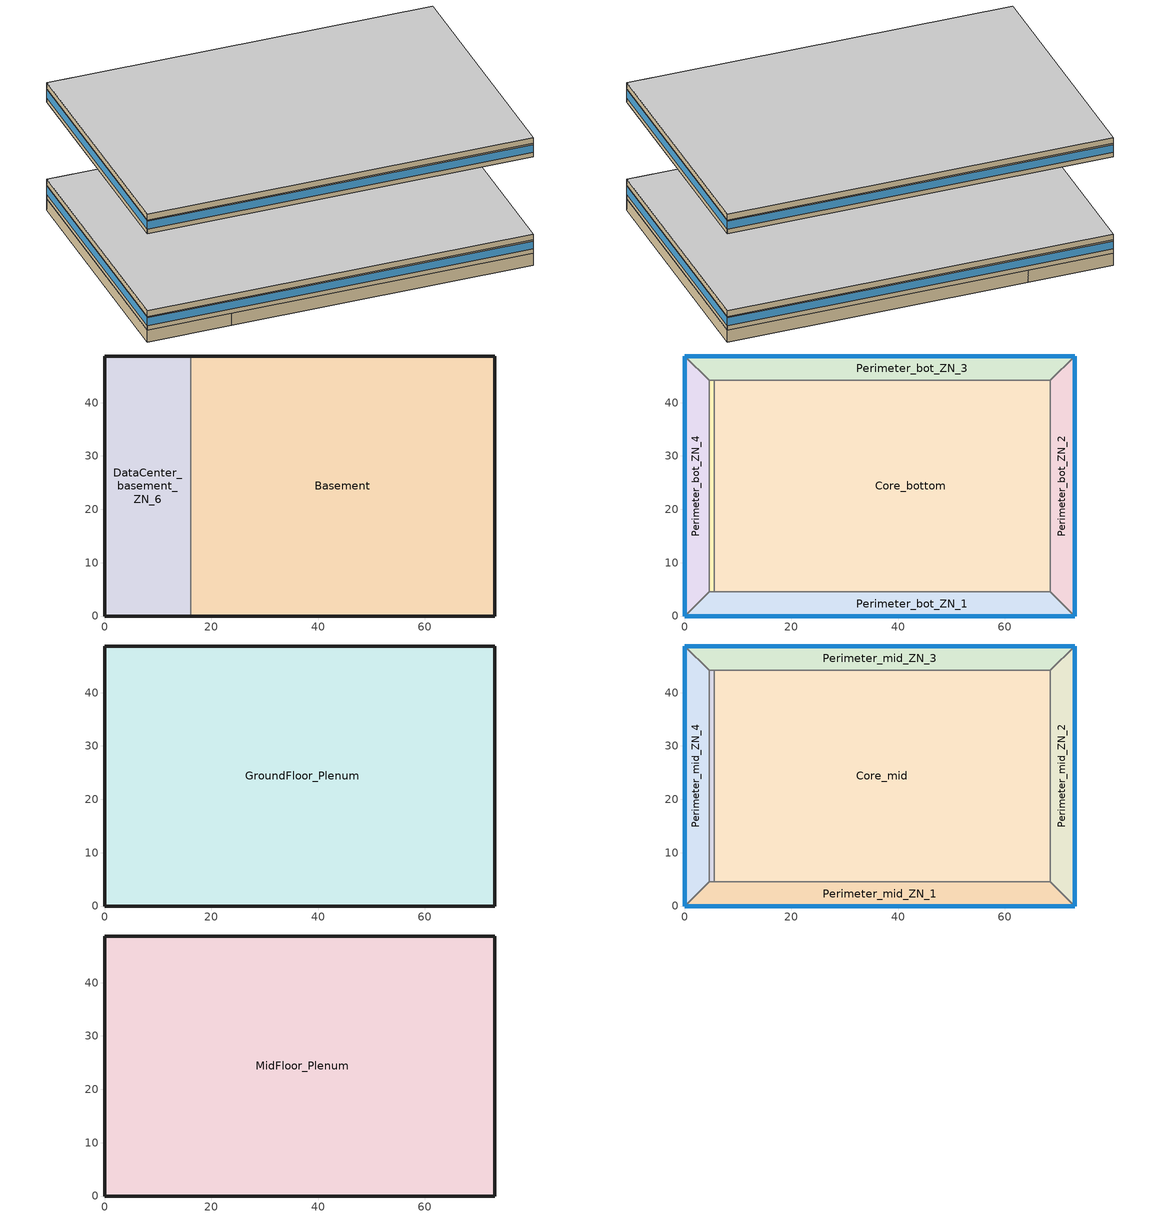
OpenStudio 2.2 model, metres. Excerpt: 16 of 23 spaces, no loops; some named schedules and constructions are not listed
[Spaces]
Basement
 floor ground: 73.11,48.74 73.11,0 16.08,0 16.08,48.74 z-2.44
 wall ground: 16.08,0 73.11,0 73.11,48.74 16.08,48.74 z-2.44:0
 wall to DataCenter_basement_ZN_6: 16.08,48.74 16.08,0 z-2.44:0
DataCenter_basement_ZN_6
 floor ground: 16.08,48.74 16.08,0 0,0 0,48.74 z-2.44
 wall ground: 16.08,48.74 0,48.74 0,0 16.08,0 z-2.44:0
Core_bottom
 floor to DataCenter_basement_ZN_6: 16.08,44.16 16.08,4.57 5.49,4.57 5.49,44.16 z0
 floor to Basement: 68.53,44.16 68.53,4.57 16.08,4.57 16.08,44.16 z0
 wall to Perimeter_bot_ZN_1: 5.49,4.57 68.53,4.57 z0:2.74
 wall to DataCenter_bot_ZN_6: 5.49,44.16 5.49,4.57 z0:2.74
 wall to Perimeter_bot_ZN_2: 68.53,4.57 68.53,44.16 z0:2.74
 wall to Perimeter_bot_ZN_3: 68.53,44.16 5.49,44.16 z0:2.74
Perimeter_bot_ZN_3
 floor to Basement: 73.11,48.74 68.53,44.16 16.08,44.16 16.08,48.74 z0
 floor to DataCenter_basement_ZN_6: 16.08,48.74 16.08,44.16 4.57,44.16 0,48.74 z0
 wall outside: 73.11,48.74 0,48.74 z0:2.74
 wall to Perimeter_bot_ZN_4: 0,48.74 4.57,44.16 z0:2.74
 wall to Perimeter_bot_ZN_2: 68.53,44.16 73.11,48.74 z0:2.74
 wall to DataCenter_bot_ZN_6: 4.57,44.16 5.49,44.16 z0:2.74
 window: 73.11,48.74 0,48.74 z0.91:2.5
Perimeter_bot_ZN_1
 floor to DataCenter_basement_ZN_6: 16.08,4.57 16.08,0 0,0 4.57,4.57 z0
 floor to Basement: 68.53,4.57 73.11,0 16.08,0 16.08,4.57 z0
 wall outside: 0,0 73.11,0 z0:2.74
 wall to Perimeter_bot_ZN_4: 4.57,4.57 0,0 z0:2.74
 wall to DataCenter_bot_ZN_6: 5.49,4.57 4.57,4.57 z0:2.74
 wall to Perimeter_bot_ZN_2: 73.11,0 68.53,4.57 z0:2.74
 window: 0,0 73.11,0 z0.91:2.5
Perimeter_bot_ZN_2
 floor to Basement: 73.11,48.74 73.11,0 68.53,4.57 68.53,44.16 z0
 wall outside: 73.11,0 73.11,48.74 z0:2.74
 window: 73.11,0 73.11,48.74 z0.91:2.5
Perimeter_bot_ZN_4
 floor to DataCenter_basement_ZN_6: 0,48.74 4.57,44.16 4.57,4.57 0,0 z0
 wall outside: 0,48.74 0,0 z0:2.74
 wall to DataCenter_bot_ZN_6: 4.57,4.57 4.57,44.16 z0:2.74
 window: 0,48.74 0,0 z0.91:2.5
DataCenter_bot_ZN_6
 floor to DataCenter_basement_ZN_6: 5.49,44.16 5.49,4.57 4.57,4.57 4.57,44.16 z0
GroundFloor_Plenum
 floor to Perimeter_bot_ZN_4: 0,48.74 4.57,44.16 4.57,4.57 0,0 z2.74
 floor to Perimeter_bot_ZN_2: 73.11,48.74 73.11,0 68.53,4.57 68.53,44.16 z2.74
 floor to Perimeter_bot_ZN_1: 68.53,4.57 73.11,0 0,0 4.57,4.57 z2.74
 floor to Perimeter_bot_ZN_3: 73.11,48.74 68.53,44.16 4.57,44.16 0,48.74 z2.74
 floor to Core_bottom: 68.53,44.16 68.53,4.57 5.49,4.57 5.49,44.16 z2.74
 floor to DataCenter_bot_ZN_6: 5.49,44.16 5.49,4.57 4.57,4.57 4.57,44.16 z2.74
 wall outside: 73.11,0 73.11,48.74 0,48.74 0,0 73.11,0 z2.74:3.96
 ceiling adiabatic (Typical Interior Wall): 73.11,0 73.11,48.74 0,48.74 0,0 z3.96
Perimeter_mid_ZN_2
 floor adiabatic (Typical Interior Wall): 73.11,48.74 73.11,0 68.53,4.57 68.53,44.16 z19.82
 wall outside: 73.11,0 73.11,48.74 z19.82:22.56
 wall to Perimeter_mid_ZN_3: 73.11,48.74 68.53,44.16 z19.82:22.56
 wall to Perimeter_mid_ZN_1: 68.53,4.57 73.11,0 z19.82:22.56
 wall to Core_mid: 68.53,44.16 68.53,4.57 z19.82:22.56
 window: 73.11,0 73.11,48.74 z20.73:22.32
Perimeter_mid_ZN_1
 floor adiabatic (Typical Interior Wall): 68.53,4.57 73.11,0 0,0 4.57,4.57 z19.82
 wall outside: 0,0 73.11,0 z19.82:22.56
 wall to Perimeter_mid_ZN_4: 4.57,4.57 0,0 z19.82:22.56
 wall to DataCenter_mid_ZN_6: 5.49,4.57 4.57,4.57 z19.82:22.56
 wall to Core_mid: 68.53,4.57 5.49,4.57 z19.82:22.56
 window: 0,0 73.11,0 z20.73:22.32
DataCenter_mid_ZN_6
 floor adiabatic (Typical Interior Wall): 5.49,44.16 5.49,4.57 4.57,4.57 4.57,44.16 z19.82
 wall to Perimeter_mid_ZN_4: 4.57,44.16 4.57,4.57 z19.82:22.56
 wall to Core_mid: 5.49,4.57 5.49,44.16 z19.82:22.56
 wall to Perimeter_mid_ZN_3: 5.49,44.16 4.57,44.16 z19.82:22.56
Core_mid
 floor adiabatic (Typical Interior Wall): 68.53,44.16 68.53,4.57 5.49,4.57 5.49,44.16 z19.82
 wall to Perimeter_mid_ZN_3: 68.53,44.16 5.49,44.16 z19.82:22.56
Perimeter_mid_ZN_3
 floor adiabatic (Typical Interior Wall): 73.11,48.74 68.53,44.16 4.57,44.16 0,48.74 z19.82
 wall outside: 73.11,48.74 0,48.74 z19.82:22.56
 wall to Perimeter_mid_ZN_4: 0,48.74 4.57,44.16 z19.82:22.56
 window: 73.11,48.74 0,48.74 z20.73:22.32
Perimeter_mid_ZN_4
 floor adiabatic (Typical Interior Wall): 0,48.74 4.57,44.16 4.57,4.57 0,0 z19.82
 wall outside: 0,48.74 0,0 z19.82:22.56
 window: 0,48.74 0,0 z20.73:22.32
MidFloor_Plenum
 floor to Perimeter_mid_ZN_1: 68.53,4.57 73.11,0 0,0 4.57,4.57 z22.56
 floor to DataCenter_mid_ZN_6: 5.49,44.16 5.49,4.57 4.57,4.57 4.57,44.16 z22.56
 floor to Perimeter_mid_ZN_2: 73.11,48.74 73.11,0 68.53,4.57 68.53,44.16 z22.56
 floor to Perimeter_mid_ZN_4: 0,48.74 4.57,44.16 4.57,4.57 0,0 z22.56
 floor to Core_mid: 68.53,44.16 68.53,4.57 5.49,4.57 5.49,44.16 z22.56
 floor to Perimeter_mid_ZN_3: 73.11,48.74 68.53,44.16 4.57,44.16 0,48.74 z22.56
 wall outside: 73.11,48.74 0,48.74 0,0 73.11,0 73.11,48.74 z22.56:23.78
 ceiling adiabatic (Typical Interior Wall): 73.11,0 73.11,48.74 0,48.74 0,0 z23.78
[Building]
NECB 2011-LargeOffice-NECB HDD Method-CAN_NS_Sable.Island.716000_CWEC.epw created: 2017-07-10 18:57:19 +0000: North Axis {deg}=0; Default Construction Set=NECB 2011 - Office - NECB HDD Method at climate 5; Standards Number of Stories=13; Standards Number of Above Ground Stories=12; Standards Building Type=LargeOffice
[Site]
Sable Island_NS_CAN: Latitude {deg}=43.93; Longitude {deg}=-60.02; Time Zone {hr}=-4; Elevation {m}=4
[Site:GroundTemperature:BuildingSurface]
19.527, 19.502, 19.536, 19.598, 20.002, 21.64, 22.225, 22.375, 21.449, 20.121, 19.802, 19.633
[Site:WaterMainsTemperature]
Calculation Method=Correlation; Annual Average Outdoor Air Temperature {C}=7.4; Maximum Difference In Monthly Average Outdoor Air Temperatures {deltaC}=18.3
[SizingPeriod:DesignDay] Barometric Pressure {Pa}=101277; Sky Clearness=0; Rain Indicator=0; Snow Indicator=0; Day of Month=21; Daylight Saving Time Indicator=0; Humidity Indicating Type=Wetbulb; Dry-Bulb Temperature Range Modifier Type=DefaultMultipliers
Name | Maximum Dry-Bulb Temperature {C} | Daily Dry-Bulb Temperature Range {deltaC} | Humidity Indicating Conditions at Maximum Dry-Bulb | Wind Speed {m/s} | Wind Direction {deg} | Month | Day Type | Solar Model Indicator | ASHRAE Taub | ASHRAE Taud
Sable Island Ann Clg .4% Condns DB=>MWB | 21.8 | 4.5 | 19.9 | 5.5 | 190 | 8 | SummerDesignDay | ASHRAETau | 0.43 | 2.183
Sable Island Ann Clg .4% Condns WB=>MDB | 21.4 | 4.5 | 20.5 | 5.5 | 190 | 8 | SummerDesignDay | ASHRAETau | 0.43 | 2.183
Sable Island Ann Htg 99.6% Condns DB | -9.6 | 0 | -9.6 | 10.3 | 300 | 2 | WinterDesignDay | ASHRAEClearSky
[Material:NoMass]
CP02 CARPET PAD: Roughness=VeryRough; Thermal Resistance {m2-K/W}=0.21648; Thermal Absorptance=0.9; Solar Absorptance=0.7; Visible Absorptance=0.8
[Material]
Name | Roughness | Thickness {m} | Conductivity {W/m-K} | Density {kg/m3} | Specific Heat {J/kg-K} | Thermal Absorptance | Solar Absorptance | Visible Absorptance
100mm Normalweight concrete floor | MediumSmooth | 0.1016 | 2.31 | 2322 | 832
G01 13mm gypsum board | Smooth | 0.0127 | 0.16 | 800 | 1090 | 0.9 | 0.7 | 0.5
G05 25mm wood | MediumSmooth | 0.0254 | 0.15 | 608 | 1630 | 0.9 | 0.5 | 0.5
[Construction]
Typical Interior Floor: 100mm Normalweight concrete floor, CP02 CARPET PAD
Typical Interior Wall: G01 13mm gypsum board, G01 13mm gypsum board
Typical Interior Ceiling: CP02 CARPET PAD, 100mm Normalweight concrete floor
Typical Interior Window: Clear 3mm
Typical Interior Door; Typical Interior Partition: G05 25mm wood
Customized Fenestration: cond=0.220 tvis=0.220 tsol=0.232: Customized Fenestration:: cond=0.220 tvis=0.220 tsol=0.232
Customized Fenestration: cond=0.220 tvis=0.441 tsol=0.279: Customized Fenestration:: cond=0.220 tvis=0.441 tsol=0.279
Customized Fenestration: cond=0.220 tvis=0.294 tsol=0.332: Customized Fenestration:: cond=0.220 tvis=0.294 tsol=0.332
Customized Fenestration: cond=0.220 tvis=0.898 tsol=0.837: Customized Fenestration:: cond=0.220 tvis=0.898 tsol=0.837
[DefaultConstructionSet]
NECB 2011 - Office - NECB HDD Method at climate 5: Default Exterior Surface Constructions=NECB 2011 - Office - NECB HDD Method at climate 5; Default Interior Surface Constructions=Default Surface Constructions 2; Default Ground Contact Surface Constructions=NECB 2011 - Office - NECB HDD Method at climate 6; Default Exterior SubSurface Constructions=NECB 2011 - Office - NECB HDD Method at climate 5; Default Interior SubSurface Constructions=Default Sub Surface Constructions 2; Interior Partition Construction=Typical Interior Partition
[DefaultSurfaceConstructions]
Name | Floor Construction | Wall Construction | Roof Ceiling Construction
Default Surface Constructions 2 | Typical Interior Floor | Typical Interior Wall | Typical Interior Ceiling
NECB 2011 - Office - NECB HDD Method at climate 5 | Customized opaque construction {b695dafd-7f23-4ffd-85ab-115b75bda588} to conductance of 0.183 | Customized opaque construction {7f9353e0-866d-4fa2-a02d-e344cb6670bb} to conductance of 0.278 | Customized opaque construction {44b0226a-6701-4470-b866-c9c370ff81d6} to conductance of 0.183
NECB 2011 - Office - NECB HDD Method at climate 6 | Customized opaque construction {cb33dd93-ee2e-4d93-a4c7-90a524afbfe4} to conductance of 0.757 | Customized opaque construction {cb33dd93-ee2e-4d93-a4c7-90a524afbfe4} to conductance of 0.379 | Customized opaque construction {cb33dd93-ee2e-4d93-a4c7-90a524afbfe4} to conductance of 0.379
[DefaultSubSurfaceConstructions]
Name | Fixed Window Construction | Operable Window Construction | Door Construction | Glass Door Construction | Overhead Door Construction | Skylight Construction | Tubular Daylight Dome Construction | Tubular Daylight Diffuser Construction
Default Sub Surface Constructions 2 | Typical Interior Window | Typical Interior Window | Typical Interior Door
NECB 2011 - Office - NECB HDD Method at climate 5 | Customized Fenestration: cond=0.220 tvis=0.220 tsol=0.232 | Customized Fenestration: cond=0.220 tvis=0.220 tsol=0.232 | Customized opaque construction {6f6680fc-f343-47ee-bf15-9929ca264098} to conductance of 2.2 | Customized Fenestration: cond=0.220 tvis=0.441 tsol=0.279 | Customized opaque construction {031380a7-4924-4957-8bc2-00964069fd18} to conductance of 2.2 | Customized Fenestration: cond=0.220 tvis=0.294 tsol=0.332 | Customized Fenestration: cond=0.220 tvis=0.898 tsol=0.837 | Customized Fenestration: cond=0.220 tvis=0.898 tsol=0.837
[WindowMaterial:Glazing]
Clear 3mm: Optical Data Type=SpectralAverage; Thickness {m}=0.003; Solar Transmittance at Normal Incidence=0.837; Front Side Solar Reflectance at Normal Incidence=0.075; Back Side Solar Reflectance at Normal Incidence=0.075; Visible Transmittance at Normal Incidence=0.898; Front Side Visible Reflectance at Normal Incidence=0.081; Back Side Visible Reflectance at Normal Incidence=0.081; Infrared Transmittance at Normal Incidence=0; Front Side Infrared Hemispherical Emissivity=0.84; Back Side Infrared Hemispherical Emissivity=0.84; Conductivity {W/m-K}=0.9; Dirt Correction Factor for Solar and Visible Transmittance=1; Solar Diffusing=No
[WindowMaterial:SimpleGlazingSystem] U-Factor {W/m2-K}=2.2; Solar Heat Gain Coefficient=0.6; Visible Transmittance=0.21
Customized Fenestration:: cond=0.220 tvis=0.220 tsol=0.232; Customized Fenestration:: cond=0.220 tvis=0.441 tsol=0.279; Customized Fenestration:: cond=0.220 tvis=0.294 tsol=0.332; Customized Fenestration:: cond=0.220 tvis=0.898 tsol=0.837
[Space]
Name | Space Type | Building Story | Thermal Zone | Part of Total Floor Area
Core_mid | Space Function Office - open plan | Building Story 2 | Sp-Core_mid Sys-6 Flr-3 Sch-A HPlcmt-core ZN | Yes
Perimeter_mid_ZN_2 | Space Function Office - open plan | Building Story 2 | Sp-Perimeter_mid_ZN_2 Sys-6 Flr-3 Sch-A HPlcmt-east ZN | Yes
Perimeter_mid_ZN_1 | Space Function Office - open plan | Building Story 2 | Sp-Perimeter_mid_ZN_1 Sys-6 Flr-3 Sch-A HPlcmt-south ZN | Yes
MidFloor_Plenum | Space Function - undefined - | Building Story 2 | Sp-MidFloor_Plenum Sys-0 Flr-3 Sch-- undefined - HPlcmt-north ZN | No
DataCenter_mid_ZN_6 | Space Function Office - open plan | Building Story 2 | Sp-DataCenter_mid_ZN_6 Sys-6 Flr-3 Sch-A HPlcmt-core ZN
Core_bottom | Space Function Office - open plan | Building Story 1 | Sp-Core_bottom Sys-6 Flr-1 Sch-A HPlcmt-core ZN | Yes
Perimeter_bot_ZN_3 | Space Function Office - open plan | Building Story 1 | Sp-Perimeter_bot_ZN_3 Sys-6 Flr-1 Sch-A HPlcmt-north ZN | Yes
Basement | Space Function Electrical/Mechanical-sch-A | Basement Story 0 | Sp-Basement Sys-6 Flr-2 Sch-A HPlcmt-north ZN | Yes
Perimeter_bot_ZN_1 | Space Function Office - open plan | Building Story 1 | Sp-Perimeter_bot_ZN_1 Sys-6 Flr-1 Sch-A HPlcmt-south ZN | Yes
Perimeter_mid_ZN_3 | Space Function Office - open plan | Building Story 2 | Sp-Perimeter_mid_ZN_3 Sys-6 Flr-3 Sch-A HPlcmt-north ZN | Yes
Perimeter_mid_ZN_4 | Space Function Office - open plan | Building Story 2 | Sp-Perimeter_mid_ZN_4 Sys-6 Flr-3 Sch-A HPlcmt-west ZN | Yes
GroundFloor_Plenum | Space Function - undefined - | Building Story 1 | Sp-GroundFloor_Plenum Sys-0 Flr-1 Sch-- undefined - HPlcmt-north ZN | No
DataCenter_basement_ZN_6 | Space Function Office - open plan | Basement Story 0 | Sp-DataCenter_basement_ZN_6 Sys-6 Flr-2 Sch-A HPlcmt-west ZN
Perimeter_bot_ZN_2 | Space Function Office - open plan | Building Story 1 | Sp-Perimeter_bot_ZN_2 Sys-6 Flr-1 Sch-A HPlcmt-east ZN | Yes
Perimeter_bot_ZN_4 | Space Function Office - open plan | Building Story 1 | Sp-Perimeter_bot_ZN_4 Sys-6 Flr-1 Sch-A HPlcmt-west ZN | Yes
DataCenter_bot_ZN_6 | Space Function Office - open plan | Building Story 1 | Sp-DataCenter_bot_ZN_6 Sys-6 Flr-1 Sch-A HPlcmt-core ZN
[BuildingStory]
Name | Nominal Z Coordinate {m}
Basement Story 0 | -2.439
Building Story 1 | 0
Building Story 2 | 19.816
[SpaceType] Standards Building Type=Space Function
Name | Default Schedule Set | Design Specification Outdoor Air Object | Standards Space Type
Space Function Electrical/Mechanical-sch-A | Space Function Electrical/Mechanical-sch-A Schedule Set | Space Function Electrical/Mechanical-sch-A Ventilation | Electrical/Mechanical-sch-A
Space Function Office - open plan | Space Function Office - open plan Schedule Set | Space Function Office - open plan Ventilation | Office - open plan
Space Function - undefined - | Space Function - undefined - Schedule Set | Space Function - undefined - Ventilation | - undefined -
[DesignSpecification:OutdoorAir]
Name | Outdoor Air Flow per Person {m3/s-person} | Outdoor Air Flow per Floor Area {m3/s-m2} | Outdoor Air Flow Air Changes per Hour {1/hr} | Outdoor Air Method
Space Function - undefined - Ventilation | 0 | 0 | 0
Space Function Electrical/Mechanical-sch-A Ventilation |  | 0.0003048 |  | Sum
Space Function Office - open plan Ventilation |  | 0.0004318 |  | Sum
[DefaultScheduleSet] Infiltration Schedule=Always On
Name | Number of People Schedule | People Activity Level Schedule | Lighting Schedule | Electric Equipment Schedule
Space Function - undefined - Schedule Set
Space Function Electrical/Mechanical-sch-A Schedule Set; Space Function Office - open plan Schedule Set | NECB-A-Occupancy | NECB-Activity | NECB-A-Lighting | NECB-A-Electric-Equipment
[ThermostatSetpoint:DualSetpoint]
Name | Heating Setpoint Temperature Schedule | Cooling Setpoint Temperature Schedule
Space Function - undefined - Thermostat 4; Space Function - undefined - Thermostat 5
Space Function Office - open plan Thermostat 20; Space Function Office - open plan Thermostat 21; Space Function Office - open plan Thermostat 22; Space Function Office - open plan Thermostat 23; Space Function Office - open plan Thermostat 24; Space Function Office - open plan Thermostat 25; Space Function Electrical/Mechanical-sch-A Thermostat 2; Space Function Office - open plan Thermostat 26; Space Function Office - open plan Thermostat 27; Space Function Office - open plan Thermostat 28; Space Function Office - open plan Thermostat 29; Space Function Office - open plan Thermostat 30; Space Function Office - open plan Thermostat 31; Space Function Office - open plan Thermostat 32 | NECB-A-Thermostat Setpoint-Heating | NECB-A-Thermostat Setpoint-Cooling
[People:Definition] Number of People Calculation Method=People/Area; Fraction Radiant=0.3
Name | People per Space Floor Area {person/m2}
Space Function Electrical/Mechanical-sch-A People Definition | 0.0049514
Space Function Office - open plan People Definition | 0.0500522
[People] Work Efficiency Schedule=Work Efficiency Schedule; Clothing Insulation Schedule=Clothing Schedule; Air Velocity Schedule=Air Velocity Schedule
Name | People Definition | Space or SpaceType
Space Function Electrical/Mechanical-sch-A People | Space Function Electrical/Mechanical-sch-A People Definition | Space Function Electrical/Mechanical-sch-A
Space Function Office - open plan People | Space Function Office - open plan People Definition | Space Function Office - open plan
[Lights:Definition] Design Level Calculation Method=Watts/Area; Fraction Radiant=0.5; Fraction Visible=0.2
Name | Watts per Space Floor Area {W/m2}
Space Function Electrical/Mechanical-sch-A Lights Definition | 13.2999
Space Function Office - open plan Lights Definition | 10.9999
[Lights]
Name | Lights Definition | Space or SpaceType
Space Function Electrical/Mechanical-sch-A Lights | Space Function Electrical/Mechanical-sch-A Lights Definition | Space Function Electrical/Mechanical-sch-A
Space Function Office - open plan Lights | Space Function Office - open plan Lights Definition | Space Function Office - open plan
[ElectricEquipment:Definition] Design Level Calculation Method=Watts/Area; Fraction Radiant=0.5
Name | Watts per Space Floor Area {W/m2}
Space Function Electrical/Mechanical-sch-A Elec Equip Definition | 0.999992
Space Function Office - open plan Elec Equip Definition | 7.49994
[ElectricEquipment]
Name | Electric Equipment Definition | Space or SpaceType
Space Function Electrical/Mechanical-sch-A Elec Equip | Space Function Electrical/Mechanical-sch-A Elec Equip Definition | Space Function Electrical/Mechanical-sch-A
Space Function Office - open plan Elec Equip | Space Function Office - open plan Elec Equip Definition | Space Function Office - open plan
[SpaceInfiltration:DesignFlowRate] Schedule=Always On Discrete; Design Flow Rate Calculation Method=Flow/ExteriorArea; Flow per Exterior Surface Area {m3/s-m2}=0.00025; Constant Term Coefficient=0; Temperature Term Coefficient=0; Velocity Term Coefficient=0.224; Velocity Squared Term Coefficient=0
Name | Space or SpaceType
GroundFloor_Plenum Infiltration | GroundFloor_Plenum
MidFloor_Plenum Infiltration | MidFloor_Plenum
Perimeter_bot_ZN_1 Infiltration | Perimeter_bot_ZN_1
Perimeter_bot_ZN_2 Infiltration | Perimeter_bot_ZN_2
Perimeter_bot_ZN_3 Infiltration | Perimeter_bot_ZN_3
Perimeter_bot_ZN_4 Infiltration | Perimeter_bot_ZN_4
Perimeter_mid_ZN_1 Infiltration | Perimeter_mid_ZN_1
Perimeter_mid_ZN_2 Infiltration | Perimeter_mid_ZN_2
Perimeter_mid_ZN_3 Infiltration | Perimeter_mid_ZN_3
Perimeter_mid_ZN_4 Infiltration | Perimeter_mid_ZN_4
[ThermalZone] Use Ideal Air Loads=No
Name | Thermostat | Multiplier
Sp-GroundFloor_Plenum Sys-0 Flr-1 Sch-- undefined - HPlcmt-north ZN | Space Function - undefined - Thermostat 4
Sp-MidFloor_Plenum Sys-0 Flr-3 Sch-- undefined - HPlcmt-north ZN | Space Function - undefined - Thermostat 5 | 10
Sp-Perimeter_bot_ZN_3 Sys-6 Flr-1 Sch-A HPlcmt-north ZN | Space Function Office - open plan Thermostat 20
Sp-Perimeter_bot_ZN_2 Sys-6 Flr-1 Sch-A HPlcmt-east ZN | Space Function Office - open plan Thermostat 21
Sp-Perimeter_bot_ZN_4 Sys-6 Flr-1 Sch-A HPlcmt-west ZN | Space Function Office - open plan Thermostat 22
Sp-Perimeter_bot_ZN_1 Sys-6 Flr-1 Sch-A HPlcmt-south ZN | Space Function Office - open plan Thermostat 23
Sp-DataCenter_bot_ZN_6 Sys-6 Flr-1 Sch-A HPlcmt-core ZN | Space Function Office - open plan Thermostat 24
Sp-Core_bottom Sys-6 Flr-1 Sch-A HPlcmt-core ZN | Space Function Office - open plan Thermostat 25
Sp-Basement Sys-6 Flr-2 Sch-A HPlcmt-north ZN | Space Function Electrical/Mechanical-sch-A Thermostat 2
Sp-DataCenter_basement_ZN_6 Sys-6 Flr-2 Sch-A HPlcmt-west ZN | Space Function Office - open plan Thermostat 26
Sp-Perimeter_mid_ZN_3 Sys-6 Flr-3 Sch-A HPlcmt-north ZN | Space Function Office - open plan Thermostat 27 | 10
Sp-Perimeter_mid_ZN_2 Sys-6 Flr-3 Sch-A HPlcmt-east ZN | Space Function Office - open plan Thermostat 28 | 10
Sp-Perimeter_mid_ZN_4 Sys-6 Flr-3 Sch-A HPlcmt-west ZN | Space Function Office - open plan Thermostat 29 | 10
Sp-Perimeter_mid_ZN_1 Sys-6 Flr-3 Sch-A HPlcmt-south ZN | Space Function Office - open plan Thermostat 30 | 10
Sp-DataCenter_mid_ZN_6 Sys-6 Flr-3 Sch-A HPlcmt-core ZN | Space Function Office - open plan Thermostat 31 | 10
Sp-Core_mid Sys-6 Flr-3 Sch-A HPlcmt-core ZN | Space Function Office - open plan Thermostat 32 | 10
[Sizing:Zone]
Sp-GroundFloor_Plenum Sys-0 Flr-1 Sch-- undefined - HPlcmt-north ZN: Zone Cooling Design Supply Air Temperature Input Method=SupplyAirTemperature; Zone Cooling Design Supply Air Temperature {C}=14; Zone Cooling Design Supply Air Temperature Difference {deltaC}=11.11; Zone Heating Design Supply Air Temperature Input Method=SupplyAirTemperature; Zone Heating Design Supply Air Temperature {C}=40; Zone Heating Design Supply Air Temperature Difference {deltaC}=11.11; Zone Cooling Design Supply Air Humidity Ratio {kg-H2O/kg-air}=0.0085; Zone Heating Design Supply Air Humidity Ratio {kg-H2O/kg-air}=0.008; Cooling Design Air Flow Method=DesignDay; Heating Design Air Flow Method=DesignDay; Account for Dedicated Outdoor Air System=No; Dedicated Outdoor Air System Control Strategy=NeutralSupplyAir; Dedicated Outdoor Air Low Setpoint Temperature for Design {C}=autosize; Dedicated Outdoor Air High Setpoint Temperature for Design {C}=autosize
